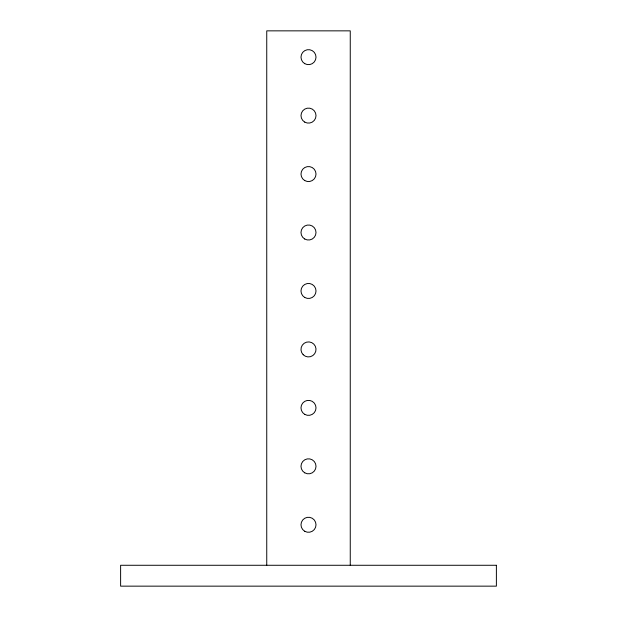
<?xml version="1.0" encoding="UTF-8"?>
<svg xmlns="http://www.w3.org/2000/svg" width="617" height="617" viewBox="0 0 617 617"><rect width="100%" height="100%" fill="white"/><g stroke="black" fill="none" stroke-linecap="round" stroke-linejoin="round"><path stroke-width="0.93" d="M350.255 565.272L350.255 30.85L266.745 30.85L266.745 565.272M496.384 565.272L120.616 565.272L120.616 586.15L496.384 586.15L496.384 565.272M304.744 63.659A7.512 7.512 0 0 0 316.012 57.157A7.512 7.512 0 0 0 304.744 50.648A7.512 7.512 0 0 0 304.744 63.659M304.744 122.112A7.512 7.512 0 0 0 316.012 115.603A7.512 7.512 0 0 0 304.744 109.101A7.512 7.512 0 0 0 304.744 122.112M304.744 180.565A7.512 7.512 0 0 0 316.012 174.056A7.512 7.512 0 0 0 304.744 167.554A7.512 7.512 0 0 0 304.744 180.565M304.744 239.018A7.512 7.512 0 0 0 316.012 232.509A7.512 7.512 0 0 0 304.744 225.999A7.512 7.512 0 0 0 304.744 239.018M304.744 297.471A7.512 7.512 0 0 0 316.012 290.962A7.512 7.512 0 0 0 304.744 284.452A7.512 7.512 0 0 0 304.744 297.471M303.186 354.729A7.512 7.512 0 0 0 315.757 351.358A7.512 7.512 0 0 0 306.556 342.157A7.512 7.512 0 0 0 303.186 354.729M304.744 414.377A7.512 7.512 0 0 0 316.012 407.868A7.512 7.512 0 0 0 304.744 401.358A7.512 7.512 0 0 0 304.744 414.377M304.744 472.83A7.512 7.512 0 0 0 316.012 466.321A7.512 7.512 0 0 0 304.744 459.812A7.512 7.512 0 0 0 304.744 472.83M304.744 531.283A7.512 7.512 0 0 0 316.012 524.774A7.512 7.512 0 0 0 304.744 518.265A7.512 7.512 0 0 0 304.744 531.283"/></g></svg>
